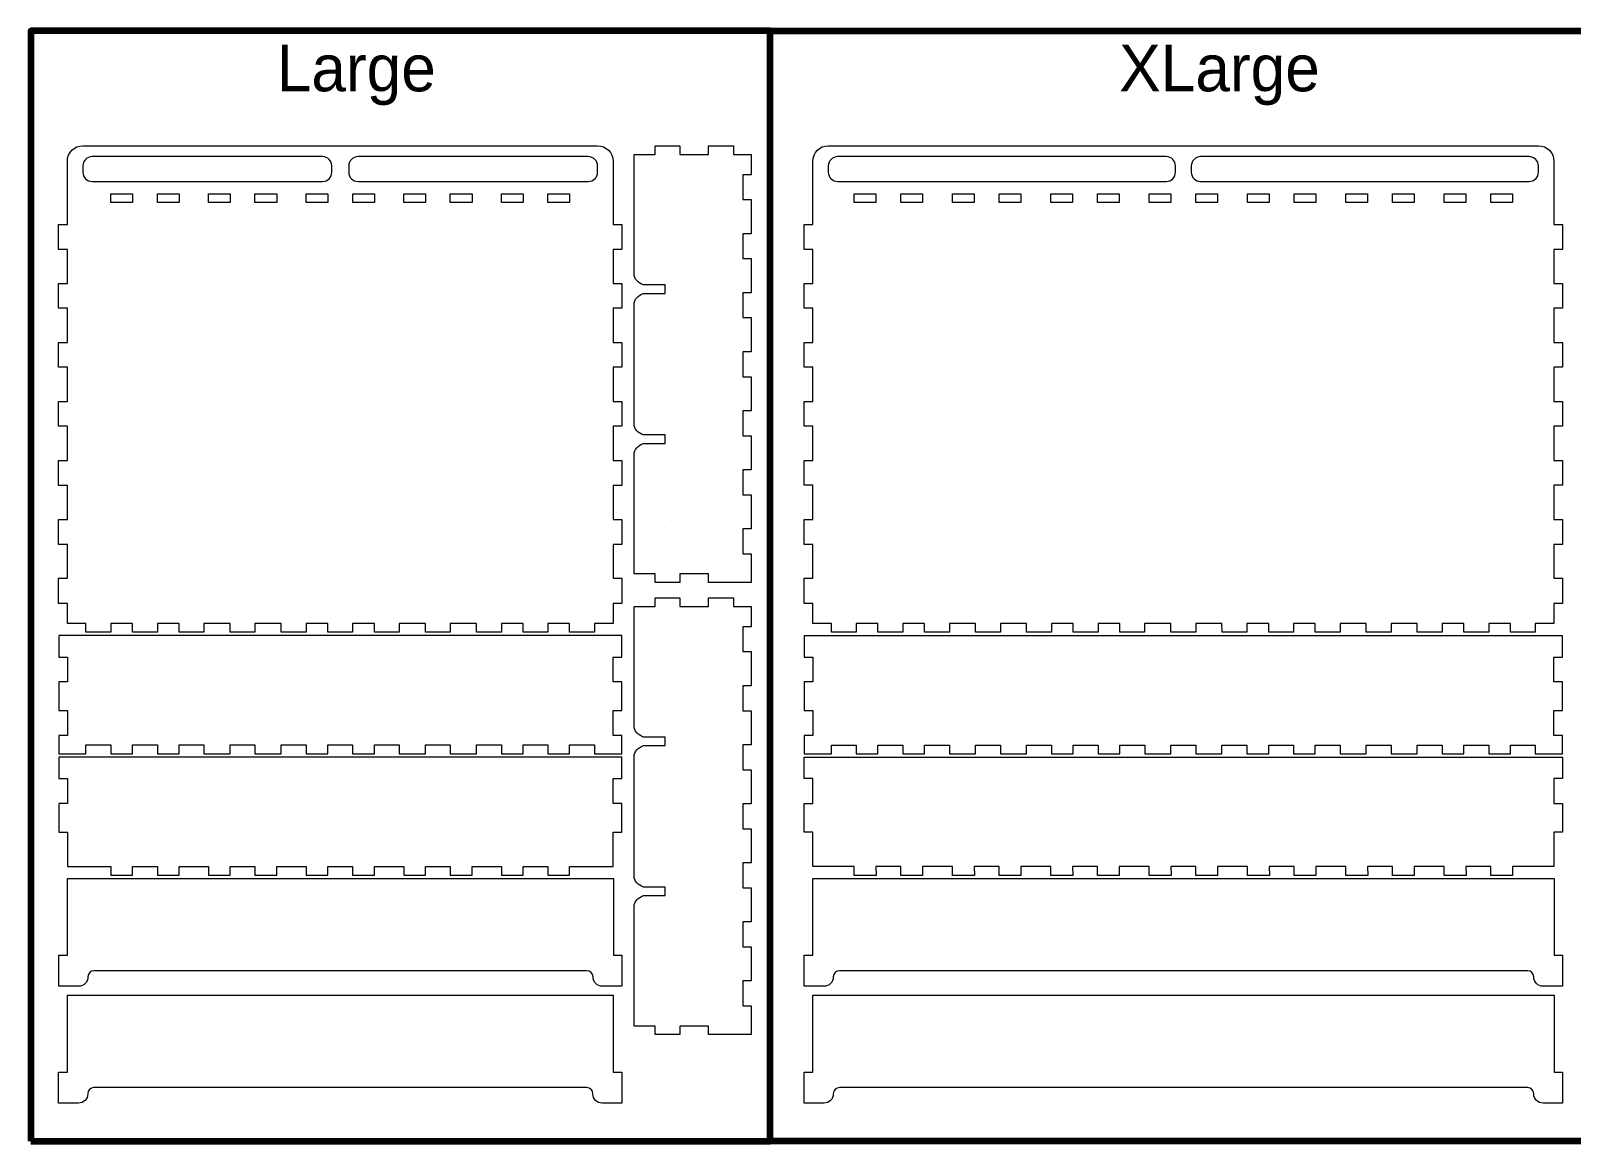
# Model space of a CAD drawing. Header units: inches. Extents: x -25 to 802, y -637 to 216.
# Drawn here: x -25 to 471, y -141.8 to 215.5 of the extents above; entities that cross this region are included whole.
import ezdxf

# ---------------------------------------------------------------- set-up
doc = ezdxf.new("R2010")
doc.units = ezdxf.units.IN
doc.header["$MEASUREMENT"] = 0
doc.layers.add('Layer 1', color=7, linetype='Continuous')

# ---------------------------------------------------------------- blocks, each defined once
blk = doc.blocks.new('block 3')
at = {"layer": 'Layer 1', "lineweight": 0}
for points in [[(7.72, 160.25), (0.72, 160.25), (0.72, 163.05), (7.72, 163.05), (7.72, 160.25)], [(22.72, 160.25), (15.72, 160.25), (15.72, 163.05), (22.72, 163.05), (22.72, 160.25)]]:
    blk.add_lwpolyline(points, dxfattribs=at)
blk = doc.blocks.new('block 4')
at = {"layer": 'Layer 1', "lineweight": 0}
blk.add_lwpolyline([(85.62, 160.25), (78.62, 160.25), (78.62, 163.05), (85.62, 163.05), (85.62, 160.25)], dxfattribs=at)
blk = doc.blocks.new('block 5')
at = {"layer": 'Layer 1', "lineweight": 0}
for points in [[(-5.28, 167.05), (-6.93, 167.05), (-8.28, 168.39), (-8.28, 170.05), (-8.28, 170.05), (-8.28, 172.05), (-8.28, 172.05), (-8.28, 173.71), (-6.93, 175.05), (-5.28, 175.05), (-5.28, 175.05), (68.88, 175.05), (68.88, 175.05), (70.53, 175.05), (71.88, 173.71), (71.88, 172.05), (71.88, 172.05), (71.88, 170.05), (71.88, 170.05), (71.88, 168.39), (70.53, 167.05), (68.88, 167.05), (68.88, 167.05), (-5.28, 167.05), (-5.28, 167.05)], [(80.33, 167.05), (78.67, 167.05), (77.33, 168.39), (77.33, 170.05), (77.33, 170.05), (77.33, 172.05), (77.33, 172.05), (77.33, 173.71), (78.67, 175.05), (80.33, 175.05), (80.33, 175.05), (154.48, 175.05), (154.48, 175.05), (156.14, 175.05), (157.48, 173.71), (157.48, 172.05), (157.48, 172.05), (157.48, 170.05), (157.48, 170.05), (157.48, 168.39), (156.14, 167.05), (154.48, 167.05), (154.48, 167.05), (80.33, 167.05), (80.33, 167.05)]]:
    blk.add_open_spline(points, degree=3, knots=[0, 0, 0, 0, 1, 1, 1, 2, 2, 2, 3, 3, 3, 4, 4, 4, 5, 5, 5, 6, 6, 6, 7, 7, 7, 8, 8, 8, 8], dxfattribs=at)
blk = doc.blocks.new('block 2')
at = {"layer": 'Layer 1', "lineweight": 0}
for points in [[(39.15, 160.25), (32.15, 160.25), (32.15, 163.05), (39.15, 163.05), (39.15, 160.25)], [(54.15, 160.25), (47.15, 160.25), (47.15, 163.05), (54.15, 163.05), (54.15, 160.25)], [(70.59, 160.25), (63.59, 160.25), (63.59, 163.05), (70.59, 163.05), (70.59, 160.25)], [(102.05, 160.25), (95.05, 160.25), (95.05, 163.05), (102.05, 163.05), (102.05, 160.25)], [(117.05, 160.25), (110.05, 160.25), (110.05, 163.05), (117.05, 163.05), (117.05, 160.25)], [(133.48, 160.25), (126.48, 160.25), (126.48, 163.05), (133.48, 163.05), (133.48, 160.25)], [(148.48, 160.25), (141.48, 160.25), (141.48, 163.05), (148.48, 163.05), (148.48, 160.25)]]:
    blk.add_lwpolyline(points, dxfattribs=at)
blk.add_open_spline([(118.48, 24.75), (118.48, 24.75), (118.48, 21.99), (118.48, 21.99), (118.48, 21.99), (126.48, 21.99), (126.48, 21.99), (126.48, 21.99), (126.48, 24.75), (126.48, 24.75), (126.48, 24.75), (133.48, 24.75), (133.48, 24.75), (133.48, 24.75), (133.48, 21.99), (133.48, 21.99), (133.48, 21.99), (141.48, 21.99), (141.48, 21.99), (141.48, 21.99), (141.48, 24.75), (141.48, 24.75), (141.48, 24.75), (148.48, 24.75), (148.48, 24.75), (148.48, 24.75), (148.48, 21.99), (148.48, 21.99), (148.48, 21.99), (156.48, 21.99), (156.48, 21.99), (156.48, 21.99), (156.48, 24.75), (156.48, 24.75), (156.48, 24.75), (162.48, 24.75), (162.48, 24.75), (162.48, 24.75), (162.48, 31.25), (162.48, 31.25), (162.48, 31.25), (165.3, 31.25), (165.3, 31.25), (165.3, 31.25), (165.3, 39.36), (165.3, 39.36), (165.3, 39.36), (162.48, 39.36), (162.48, 39.36), (162.48, 39.36), (162.48, 50.25), (162.48, 50.25), (162.48, 50.25), (165.3, 50.25), (165.3, 50.25), (165.3, 50.25), (165.3, 58.25), (165.3, 58.25), (165.3, 58.25), (162.48, 58.25), (162.48, 58.25), (162.48, 58.25), (162.48, 69.25), (162.48, 69.25), (162.48, 69.25), (165.3, 69.25), (165.3, 69.25), (165.3, 69.25), (165.3, 77.25), (165.3, 77.25), (165.3, 77.25), (162.48, 77.25), (162.48, 77.25), (162.48, 77.25), (162.48, 88.25), (162.48, 88.25), (162.48, 88.25), (165.3, 88.25), (165.3, 88.25), (165.3, 88.25), (165.3, 96.25), (165.3, 96.25), (165.3, 96.25), (162.48, 96.25), (162.48, 96.25), (162.48, 96.25), (162.48, 107.25), (162.48, 107.25), (162.48, 107.25), (165.3, 107.25), (165.3, 107.25), (165.3, 107.25), (165.3, 115.25), (165.3, 115.25), (165.3, 115.25), (162.48, 115.25), (162.48, 115.25), (162.48, 115.25), (162.48, 126.25), (162.48, 126.25), (162.48, 126.25), (165.3, 126.25), (165.3, 126.25), (165.3, 126.25), (165.3, 134.25), (165.3, 134.25), (165.3, 134.25), (162.48, 134.25), (162.48, 134.25), (162.48, 134.25), (162.48, 145.15), (162.48, 145.15), (162.48, 145.15), (165.3, 145.15), (165.3, 145.15), (165.3, 145.15), (165.3, 153.25), (165.3, 153.25), (165.3, 153.25), (162.48, 153.25), (162.48, 153.25), (162.48, 153.25), (162.48, 163.55), (162.48, 163.55), (162.48, 163.55), (162.48, 168.55), (162.48, 168.55), (162.48, 168.55), (162.48, 170.55), (162.48, 170.55), (162.48, 170.55), (162.48, 173.55), (162.48, 173.55), (162.48, 176.31), (160.24, 178.55), (157.48, 178.55), (157.48, 178.55), (-8.28, 178.55), (-8.28, 178.55), (-11.04, 178.55), (-13.28, 176.31), (-13.28, 173.55), (-13.28, 173.55), (-13.28, 170.55), (-13.28, 170.55), (-13.28, 170.55), (-13.28, 168.55), (-13.28, 168.55), (-13.28, 168.55), (-13.28, 163.55), (-13.28, 163.55), (-13.28, 163.55), (-13.28, 153.25), (-13.28, 153.25), (-13.28, 153.25), (-16.14, 153.25), (-16.14, 153.25), (-16.14, 153.25), (-16.14, 145.15), (-16.14, 145.15), (-16.14, 145.15), (-13.28, 145.15), (-13.28, 145.15), (-13.28, 145.15), (-13.28, 134.25), (-13.28, 134.25), (-13.28, 134.25), (-16.14, 134.25), (-16.14, 134.25), (-16.14, 134.25), (-16.14, 126.25), (-16.14, 126.25), (-16.14, 126.25), (-13.28, 126.25), (-13.28, 126.25), (-13.28, 126.25), (-13.28, 115.25), (-13.28, 115.25), (-13.28, 115.25), (-16.14, 115.25), (-16.14, 115.25), (-16.14, 115.25), (-16.14, 107.25), (-16.14, 107.25), (-16.14, 107.25), (-13.28, 107.25), (-13.28, 107.25), (-13.28, 107.25), (-13.28, 96.25), (-13.28, 96.25), (-13.28, 96.25), (-16.14, 96.25), (-16.14, 96.25), (-16.14, 96.25), (-16.14, 88.25), (-16.14, 88.25), (-16.14, 88.25), (-13.28, 88.25), (-13.28, 88.25), (-13.28, 88.25), (-13.28, 77.25), (-13.28, 77.25), (-13.28, 77.25), (-16.14, 77.25), (-16.14, 77.25), (-16.14, 77.25), (-16.14, 69.25), (-16.14, 69.25), (-16.14, 69.25), (-13.28, 69.25), (-13.28, 69.25), (-13.28, 69.25), (-13.28, 58.25), (-13.28, 58.25), (-13.28, 58.25), (-16.14, 58.25), (-16.14, 58.25), (-16.14, 58.25), (-16.14, 50.25), (-16.14, 50.25), (-16.14, 50.25), (-13.28, 50.25), (-13.28, 50.25), (-13.28, 50.25), (-13.28, 39.36), (-13.28, 39.36), (-13.28, 39.36), (-16.14, 39.36), (-16.14, 39.36), (-16.14, 39.36), (-16.14, 31.25), (-16.14, 31.25), (-16.14, 31.25), (-13.28, 31.25), (-13.28, 31.25), (-13.28, 31.25), (-13.28, 24.75), (-13.28, 24.75), (-13.28, 24.75), (-7.28, 24.75), (-7.28, 24.75), (-7.28, 24.75), (-7.28, 21.99), (-7.28, 21.99), (-7.28, 21.99), (0.72, 21.99), (0.72, 21.99), (0.72, 21.99), (0.72, 24.75), (0.72, 24.75), (0.72, 24.75), (7.72, 24.75), (7.72, 24.75), (7.72, 24.75), (7.72, 21.99), (7.72, 21.99), (7.72, 21.99), (15.72, 21.99), (15.72, 21.99), (15.72, 21.99), (15.72, 24.75), (15.72, 24.75), (15.72, 24.75), (22.72, 24.75), (22.72, 24.75), (22.72, 24.75), (22.72, 21.99), (22.72, 21.99), (22.72, 21.99), (30.72, 21.99), (30.72, 21.99), (30.72, 21.99), (30.72, 24.75), (30.72, 24.75), (30.72, 24.75), (39.15, 24.75), (39.15, 24.75), (39.15, 24.75), (39.15, 21.99), (39.15, 21.99), (39.15, 21.99), (47.15, 21.99), (47.15, 21.99), (47.15, 21.99), (47.15, 24.75), (47.15, 24.75), (47.15, 24.75), (55.59, 24.75), (55.59, 24.75), (55.59, 24.75), (55.59, 21.99), (55.59, 21.99), (55.59, 21.99), (63.59, 21.99), (63.59, 21.99), (63.59, 21.99), (63.59, 24.75), (63.59, 24.75), (63.59, 24.75), (70.59, 24.75), (70.59, 24.75), (70.59, 24.75), (70.59, 21.99), (70.59, 21.99), (70.59, 21.99), (78.59, 21.99), (78.59, 21.99), (78.59, 21.99), (78.59, 24.75), (78.59, 24.75), (78.59, 24.75), (85.59, 24.75), (85.59, 24.75), (85.59, 24.75), (85.59, 21.99), (85.59, 21.99), (85.59, 21.99), (93.59, 21.99), (93.59, 21.99), (93.59, 21.99), (93.59, 24.75), (93.59, 24.75), (93.59, 24.75), (102.05, 24.75), (102.05, 24.75), (102.05, 24.75), (102.05, 21.99), (102.05, 21.99), (102.05, 21.99), (110.05, 21.99), (110.05, 21.99), (110.05, 21.99), (110.05, 24.75), (110.05, 24.75), (110.05, 24.75), (118.48, 24.75), (118.48, 24.75)], degree=3, knots=[0, 0, 0, 0, 1, 1, 1, 2, 2, 2, 3, 3, 3, 4, 4, 4, 5, 5, 5, 6, 6, 6, 7, 7, 7, 8, 8, 8, 9, 9, 9, 10, 10, 10, 11, 11, 11, 12, 12, 12, 13, 13, 13, 14, 14, 14, 15, 15, 15, 16, 16, 16, 17, 17, 17, 18, 18, 18, 19, 19, 19, 20, 20, 20, 21, 21, 21, 22, 22, 22, 23, 23, 23, 24, 24, 24, 25, 25, 25, 26, 26, 26, 27, 27, 27, 28, 28, 28, 29, 29, 29, 30, 30, 30, 31, 31, 31, 32, 32, 32, 33, 33, 33, 34, 34, 34, 35, 35, 35, 36, 36, 36, 37, 37, 37, 38, 38, 38, 39, 39, 39, 40, 40, 40, 41, 41, 41, 42, 42, 42, 43, 43, 43, 44, 44, 44, 45, 45, 45, 46, 46, 46, 47, 47, 47, 48, 48, 48, 49, 49, 49, 50, 50, 50, 51, 51, 51, 52, 52, 52, 53, 53, 53, 54, 54, 54, 55, 55, 55, 56, 56, 56, 57, 57, 57, 58, 58, 58, 59, 59, 59, 60, 60, 60, 61, 61, 61, 62, 62, 62, 63, 63, 63, 64, 64, 64, 65, 65, 65, 66, 66, 66, 67, 67, 67, 68, 68, 68, 69, 69, 69, 70, 70, 70, 71, 71, 71, 72, 72, 72, 73, 73, 73, 74, 74, 74, 75, 75, 75, 76, 76, 76, 77, 77, 77, 78, 78, 78, 79, 79, 79, 80, 80, 80, 81, 81, 81, 82, 82, 82, 83, 83, 83, 84, 84, 84, 85, 85, 85, 86, 86, 86, 87, 87, 87, 88, 88, 88, 89, 89, 89, 90, 90, 90, 91, 91, 91, 92, 92, 92, 93, 93, 93, 94, 94, 94, 95, 95, 95, 96, 96, 96, 97, 97, 97, 98, 98, 98, 99, 99, 99, 100, 100, 100, 101, 101, 101, 102, 102, 102, 103, 103, 103, 104, 104, 104, 105, 105, 105, 106, 106, 106, 107, 107, 107, 108, 108, 108, 109, 109, 109, 110, 110, 110, 111, 111, 111, 112, 112, 112, 112], dxfattribs=at)
at = {"layer": 'Layer 1'}
for name in ['block 5', 'block 3', 'block 4']:
    blk.add_blockref(name, (0, 0), dxfattribs=at)
blk = doc.blocks.new('block 7')
at = {"layer": 'Layer 1', "lineweight": 0}
for points in [[(247.13, 160.26), (240.13, 160.26), (240.13, 163.06), (247.13, 163.06), (247.13, 160.26)], [(262.13, 160.26), (255.13, 160.26), (255.13, 163.06), (262.13, 163.06), (262.13, 160.26)]]:
    blk.add_lwpolyline(points, dxfattribs=at)
blk = doc.blocks.new('block 8')
at = {"layer": 'Layer 1', "lineweight": 0}
for points in [[(278.79, 160.26), (271.79, 160.26), (271.79, 163.06), (278.79, 163.06), (278.79, 160.26)], [(293.79, 160.26), (286.79, 160.26), (286.79, 163.06), (293.79, 163.06), (293.79, 160.26)]]:
    blk.add_lwpolyline(points, dxfattribs=at)
blk = doc.blocks.new('block 9')
at = {"layer": 'Layer 1', "lineweight": 0}
for points in [[(310.46, 160.26), (303.46, 160.26), (303.46, 163.06), (310.46, 163.06), (310.46, 160.26)], [(325.46, 160.27), (318.46, 160.27), (318.46, 163.05), (325.46, 163.05), (325.46, 160.27)]]:
    blk.add_lwpolyline(points, dxfattribs=at)
blk = doc.blocks.new('block 10')
at = {"layer": 'Layer 1', "lineweight": 0}
for points in [[(342.12, 160.26), (335.12, 160.26), (335.12, 163.06), (342.12, 163.06), (342.12, 160.26)], [(357.12, 160.26), (350.12, 160.26), (350.12, 163.06), (357.12, 163.06), (357.12, 160.26)]]:
    blk.add_lwpolyline(points, dxfattribs=at)
blk = doc.blocks.new('block 11')
at = {"layer": 'Layer 1', "lineweight": 0}
for points in [[(373.79, 160.26), (366.79, 160.26), (366.79, 163.06), (373.79, 163.06), (373.79, 160.26)], [(388.79, 160.26), (381.79, 160.26), (381.79, 163.06), (388.79, 163.06), (388.79, 160.26)]]:
    blk.add_lwpolyline(points, dxfattribs=at)
blk = doc.blocks.new('block 12')
at = {"layer": 'Layer 1', "lineweight": 0}
for points in [[(405.45, 160.26), (398.45, 160.26), (398.45, 163.06), (405.45, 163.06), (405.45, 160.26)], [(420.45, 160.26), (413.45, 160.26), (413.45, 163.06), (420.45, 163.06), (420.45, 160.26)]]:
    blk.add_lwpolyline(points, dxfattribs=at)
blk = doc.blocks.new('block 13')
at = {"layer": 'Layer 1', "lineweight": 0}
for points in [[(437.12, 160.26), (430.12, 160.26), (430.12, 163.06), (437.12, 163.06), (437.12, 160.26)], [(452.12, 160.26), (445.12, 160.26), (445.12, 163.06), (452.12, 163.06), (452.12, 160.26)]]:
    blk.add_lwpolyline(points, dxfattribs=at)
blk = doc.blocks.new('block 6')
at = {"layer": 'Layer 1', "lineweight": 0}
blk.add_lwpolyline([(339.64, 163.06), (339.64, 163.06)], dxfattribs=at)
for points, knots in [([(231.78, 178.56), (229.02, 178.56), (226.78, 176.32), (226.78, 173.56), (226.78, 173.56), (226.78, 170.56), (226.78, 170.56), (226.78, 170.56), (226.78, 168.56), (226.78, 168.56), (226.78, 168.56), (226.78, 163.56), (226.78, 163.56), (226.78, 163.56), (226.78, 153.26), (226.78, 153.26), (226.78, 153.26), (224.04, 153.26), (224.04, 153.26), (224.04, 153.26), (224.04, 145.16), (224.04, 145.16), (224.04, 145.16), (226.78, 145.16), (226.78, 145.16), (226.78, 145.16), (226.78, 134.26), (226.78, 134.26), (226.78, 134.26), (224.04, 134.26), (224.04, 134.26), (224.04, 134.26), (224.04, 126.26), (224.04, 126.26), (224.04, 126.26), (226.78, 126.26), (226.78, 126.26), (226.78, 126.26), (226.78, 115.26), (226.78, 115.26), (226.78, 115.26), (224.04, 115.26), (224.04, 115.26), (224.04, 115.26), (224.04, 107.26), (224.04, 107.26), (224.04, 107.26), (226.78, 107.26), (226.78, 107.26), (226.78, 107.26), (226.78, 96.26), (226.78, 96.26), (226.78, 96.26), (224.04, 96.26), (224.04, 96.26), (224.04, 96.26), (224.04, 88.26), (224.04, 88.26), (224.04, 88.26), (226.78, 88.26), (226.78, 88.26), (226.78, 88.26), (226.78, 77.26), (226.78, 77.26), (226.78, 77.26), (224.04, 77.26), (224.04, 77.26), (224.04, 77.26), (224.04, 69.26), (224.04, 69.26), (224.04, 69.26), (226.78, 69.26), (226.78, 69.26), (226.78, 69.26), (226.78, 58.26), (226.78, 58.26), (226.78, 58.26), (224.04, 58.26), (224.04, 58.26), (224.04, 58.26), (224.04, 50.26), (224.04, 50.26), (224.04, 50.26), (226.78, 50.26), (226.78, 50.26), (226.78, 50.26), (226.78, 39.37), (226.78, 39.37), (226.78, 39.37), (224.04, 39.37), (224.04, 39.37), (224.04, 39.37), (224.04, 31.26), (224.04, 31.26), (224.04, 31.26), (226.78, 31.26), (226.78, 31.26), (226.78, 31.26), (226.78, 24.76), (226.78, 24.76), (226.78, 24.76), (232.78, 24.76), (232.78, 24.76), (232.78, 24.76), (232.78, 21.98), (232.78, 21.98), (232.78, 21.98), (240.78, 21.98), (240.78, 21.98), (240.78, 21.98), (240.78, 24.76), (240.78, 24.76), (240.78, 24.76), (247.78, 24.76), (247.78, 24.76), (247.78, 24.76), (247.78, 21.98), (247.78, 21.98), (247.78, 21.98), (255.78, 21.98), (255.78, 21.98), (255.78, 21.98), (255.78, 24.76), (255.78, 24.76), (255.78, 24.76), (262.78, 24.76), (262.78, 24.76), (262.78, 24.76), (262.78, 21.98), (262.78, 21.98), (262.78, 21.98), (270.78, 21.98), (270.78, 21.98), (270.78, 21.98), (270.78, 24.76), (270.78, 24.76), (270.78, 24.76), (279.21, 24.76), (279.21, 24.76), (279.21, 24.76), (279.21, 21.98), (279.21, 21.98), (279.21, 21.98), (287.21, 21.98), (287.21, 21.98), (287.21, 21.98), (287.21, 24.76), (287.21, 24.76), (287.21, 24.76), (295.64, 24.76), (295.64, 24.76), (295.64, 24.76), (295.64, 21.98), (295.64, 21.98), (295.64, 21.98), (303.64, 21.98), (303.64, 21.98), (303.64, 21.98), (303.64, 24.76), (303.64, 24.76), (303.64, 24.76), (310.64, 24.76), (310.64, 24.76), (310.64, 24.76), (310.64, 21.98), (310.64, 21.98), (310.64, 21.98), (318.64, 21.98), (318.64, 21.98), (318.64, 21.98), (318.64, 24.76), (318.64, 24.76), (318.64, 24.76), (325.64, 24.76), (325.64, 24.76), (325.64, 24.76), (325.64, 21.98), (325.64, 21.98), (325.64, 21.98), (333.64, 21.98), (333.64, 21.98), (333.64, 21.98), (333.64, 24.76), (333.64, 24.76), (333.64, 24.76), (342.12, 24.76), (342.12, 24.76), (342.12, 24.76), (342.12, 21.98), (342.12, 21.98), (342.12, 21.98), (350.12, 21.98), (350.12, 21.98), (350.12, 21.98), (350.12, 24.76), (350.12, 24.76), (350.12, 24.76), (358.55, 24.76), (358.55, 24.76), (358.55, 24.76), (358.6, 21.98), (358.6, 21.98), (358.6, 21.98), (366.6, 21.98), (366.6, 21.98), (366.6, 21.98), (366.6, 24.76), (366.6, 24.76), (366.6, 24.76), (373.6, 24.76), (373.6, 24.76), (373.6, 24.76), (373.6, 21.98), (373.6, 21.98), (373.6, 21.98), (381.6, 21.98), (381.6, 21.98), (381.6, 21.98), (381.6, 24.76), (381.6, 24.76), (381.6, 24.76), (388.6, 24.76), (388.6, 24.76), (388.6, 24.76), (388.6, 21.98), (388.6, 21.98), (388.6, 21.98), (396.6, 21.98), (396.6, 21.98), (396.6, 21.98), (396.6, 24.76), (396.6, 24.76), (396.6, 24.76), (405.03, 24.76), (405.03, 24.76), (405.03, 24.76), (405.03, 21.98), (405.03, 21.98), (405.03, 21.98), (413.03, 21.98), (413.03, 21.98), (413.03, 21.98), (413.03, 24.76), (413.03, 24.76), (413.03, 24.76), (421.46, 24.76), (421.46, 24.76), (421.46, 24.76), (421.46, 21.98), (421.46, 21.98), (421.46, 21.98), (429.46, 21.98), (429.46, 21.98), (429.46, 21.98), (429.46, 24.76), (429.46, 24.76), (429.46, 24.76), (436.46, 24.76), (436.46, 24.76), (436.46, 24.76), (436.46, 21.98), (436.46, 21.98), (436.46, 21.98), (444.46, 21.98), (444.46, 21.98), (444.46, 21.98), (444.46, 24.76), (444.46, 24.76), (444.46, 24.76), (451.46, 24.76), (451.46, 24.76), (451.46, 24.76), (451.46, 21.98), (451.46, 21.98), (451.46, 21.98), (459.46, 21.98), (459.46, 21.98), (459.46, 21.98), (459.46, 24.76), (459.46, 24.76), (459.46, 24.76), (465.46, 24.76), (465.46, 24.76), (465.46, 24.76), (465.46, 31.26), (465.46, 31.26), (465.46, 31.26), (468.25, 31.26), (468.25, 31.26), (468.25, 31.26), (468.25, 39.37), (468.25, 39.37), (468.25, 39.37), (465.46, 39.37), (465.46, 39.37), (465.46, 39.37), (465.46, 50.26), (465.46, 50.26), (465.46, 50.26), (468.25, 50.26), (468.25, 50.26), (468.25, 50.26), (468.25, 58.26), (468.25, 58.26), (468.25, 58.26), (465.46, 58.26), (465.46, 58.26), (465.46, 58.26), (465.46, 69.26), (465.46, 69.26), (465.46, 69.26), (468.25, 69.26), (468.25, 69.26), (468.25, 69.26), (468.25, 77.26), (468.25, 77.26), (468.25, 77.26), (465.46, 77.26), (465.46, 77.26), (465.46, 77.26), (465.46, 88.26), (465.46, 88.26), (465.46, 88.26), (468.25, 88.26), (468.25, 88.26), (468.25, 88.26), (468.25, 96.26), (468.25, 96.26), (468.25, 96.26), (465.46, 96.26), (465.46, 96.26), (465.46, 96.26), (465.46, 107.26), (465.46, 107.26), (465.46, 107.26), (468.25, 107.26), (468.25, 107.26), (468.25, 107.26), (468.25, 115.26), (468.25, 115.26), (468.25, 115.26), (465.46, 115.26), (465.46, 115.26), (465.46, 115.26), (465.46, 126.26), (465.46, 126.26), (465.46, 126.26), (468.25, 126.26), (468.25, 126.26), (468.25, 126.26), (468.25, 134.26), (468.25, 134.26), (468.25, 134.26), (465.46, 134.26), (465.46, 134.26), (465.46, 134.26), (465.46, 145.16), (465.46, 145.16), (465.46, 145.16), (468.25, 145.16), (468.25, 145.16), (468.25, 145.16), (468.25, 153.26), (468.25, 153.26), (468.25, 153.26), (465.46, 153.26), (465.46, 153.26), (465.46, 153.26), (465.46, 163.56), (465.46, 163.56), (465.46, 163.56), (465.46, 168.56), (465.46, 168.56), (465.46, 168.56), (465.46, 170.56), (465.46, 170.56), (465.46, 170.56), (465.46, 173.56), (465.46, 173.56), (465.46, 176.32), (463.22, 178.56), (460.46, 178.56), (460.46, 178.56), (231.78, 178.56), (231.78, 178.56)], [0, 0, 0, 0, 1, 1, 1, 2, 2, 2, 3, 3, 3, 4, 4, 4, 5, 5, 5, 6, 6, 6, 7, 7, 7, 8, 8, 8, 9, 9, 9, 10, 10, 10, 11, 11, 11, 12, 12, 12, 13, 13, 13, 14, 14, 14, 15, 15, 15, 16, 16, 16, 17, 17, 17, 18, 18, 18, 19, 19, 19, 20, 20, 20, 21, 21, 21, 22, 22, 22, 23, 23, 23, 24, 24, 24, 25, 25, 25, 26, 26, 26, 27, 27, 27, 28, 28, 28, 29, 29, 29, 30, 30, 30, 31, 31, 31, 32, 32, 32, 33, 33, 33, 34, 34, 34, 35, 35, 35, 36, 36, 36, 37, 37, 37, 38, 38, 38, 39, 39, 39, 40, 40, 40, 41, 41, 41, 42, 42, 42, 43, 43, 43, 44, 44, 44, 45, 45, 45, 46, 46, 46, 47, 47, 47, 48, 48, 48, 49, 49, 49, 50, 50, 50, 51, 51, 51, 52, 52, 52, 53, 53, 53, 54, 54, 54, 55, 55, 55, 56, 56, 56, 57, 57, 57, 58, 58, 58, 59, 59, 59, 60, 60, 60, 61, 61, 61, 62, 62, 62, 63, 63, 63, 64, 64, 64, 65, 65, 65, 66, 66, 66, 67, 67, 67, 68, 68, 68, 69, 69, 69, 70, 70, 70, 71, 71, 71, 72, 72, 72, 73, 73, 73, 74, 74, 74, 75, 75, 75, 76, 76, 76, 77, 77, 77, 78, 78, 78, 79, 79, 79, 80, 80, 80, 81, 81, 81, 82, 82, 82, 83, 83, 83, 84, 84, 84, 85, 85, 85, 86, 86, 86, 87, 87, 87, 88, 88, 88, 89, 89, 89, 90, 90, 90, 91, 91, 91, 92, 92, 92, 93, 93, 93, 94, 94, 94, 95, 95, 95, 96, 96, 96, 97, 97, 97, 98, 98, 98, 99, 99, 99, 100, 100, 100, 101, 101, 101, 102, 102, 102, 103, 103, 103, 104, 104, 104, 105, 105, 105, 106, 106, 106, 107, 107, 107, 108, 108, 108, 109, 109, 109, 110, 110, 110, 111, 111, 111, 112, 112, 112, 113, 113, 113, 114, 114, 114, 115, 115, 115, 116, 116, 116, 117, 117, 117, 118, 118, 118, 119, 119, 119, 120, 120, 120, 121, 121, 121, 122, 122, 122, 123, 123, 123, 124, 124, 124, 125, 125, 125, 126, 126, 126, 127, 127, 127, 128, 128, 128, 128]), ([(234.78, 167.06), (233.13, 167.06), (231.78, 168.41), (231.78, 170.06), (231.78, 170.06), (231.78, 172.06), (231.78, 172.06), (231.78, 173.72), (233.13, 175.06), (234.78, 175.06), (234.78, 175.06), (340.57, 175.06), (340.57, 175.06), (342.23, 175.06), (343.57, 173.72), (343.57, 172.06), (343.57, 172.06), (343.57, 170.06), (343.57, 170.06), (343.57, 168.41), (342.23, 167.06), (340.57, 167.06), (340.57, 167.06), (234.78, 167.06), (234.78, 167.06)], [0, 0, 0, 0, 1, 1, 1, 2, 2, 2, 3, 3, 3, 4, 4, 4, 5, 5, 5, 6, 6, 6, 7, 7, 7, 8, 8, 8, 8]), ([(351.67, 167.06), (350.01, 167.06), (348.67, 168.41), (348.67, 170.06), (348.67, 170.06), (348.67, 172.06), (348.67, 172.06), (348.67, 173.72), (350.01, 175.06), (351.67, 175.06), (351.67, 175.06), (457.46, 175.06), (457.46, 175.06), (459.11, 175.06), (460.46, 173.72), (460.46, 172.06), (460.46, 172.06), (460.46, 170.06), (460.46, 170.06), (460.46, 168.41), (459.11, 167.06), (457.46, 167.06), (457.46, 167.06), (351.67, 167.06), (351.67, 167.06)], [0, 0, 0, 0, 1, 1, 1, 2, 2, 2, 3, 3, 3, 4, 4, 4, 5, 5, 5, 6, 6, 6, 7, 7, 7, 8, 8, 8, 8])]:
    blk.add_open_spline(points, degree=3, knots=knots, dxfattribs=at)
at = {"layer": 'Layer 1'}
for name in ['block 7', 'block 8', 'block 9', 'block 10', 'block 11', 'block 12', 'block 13']:
    blk.add_blockref(name, (0, 0), dxfattribs=at)
blk = doc.blocks.new('block 28')
at = {"layer": 'Layer 1', "lineweight": 0}
blk.add_open_spline([(206.98, 169.23), (206.98, 169.23), (206.98, 175.73), (206.98, 175.73), (206.98, 175.73), (204.22, 175.73), (204.22, 175.73), (204.22, 175.73), (204.22, 175.73), (204.22, 175.73), (204.22, 175.73), (201.23, 175.73), (201.23, 175.73), (201.23, 175.73), (201.23, 178.53), (201.23, 178.53), (201.23, 178.53), (193.23, 178.53), (193.23, 178.53), (193.23, 178.53), (193.23, 175.73), (193.23, 175.73), (193.23, 175.73), (184, 175.73), (184, 175.73), (184, 175.73), (184, 178.53), (184, 178.53), (184, 178.53), (176, 178.53), (176, 178.53), (176, 178.53), (176, 175.73), (176, 175.73), (176, 175.73), (169.22, 175.73), (169.22, 175.73), (169.22, 175.73), (169.22, 137.33), (169.22, 137.33), (169.22, 135.68), (170.56, 134.33), (172.21, 133.75), (172.21, 133.75), (179.22, 133.75), (179.22, 133.75), (179.22, 133.75), (179.22, 130.99), (179.22, 130.99), (179.22, 130.99), (172.21, 130.99), (172.21, 130.99), (170.56, 130.43), (169.22, 129.09), (169.22, 127.43), (169.22, 127.43), (169.22, 89.03), (169.22, 89.03), (169.22, 87.38), (170.56, 86.03), (172.21, 85.48), (172.21, 85.48), (179.22, 85.48), (179.22, 85.48), (179.22, 85.48), (179.22, 82.72), (179.22, 82.72), (179.22, 82.72), (172.21, 82.72), (172.21, 82.72), (170.56, 82.13), (169.22, 80.79), (169.22, 79.13), (169.22, 79.13), (169.22, 40.73), (169.22, 40.73), (169.22, 40.73), (176, 40.73), (176, 40.73), (176, 40.73), (176, 37.97), (176, 37.97), (176, 37.97), (184, 37.97), (184, 37.97), (184, 37.97), (184, 40.73), (184, 40.73), (184, 40.73), (193.23, 40.73), (193.23, 40.73), (193.23, 40.73), (193.23, 37.97), (193.23, 37.97), (193.23, 37.97), (204.22, 37.97), (204.22, 37.97), (204.22, 37.97), (206.98, 37.97), (206.98, 37.97), (206.98, 37.97), (206.98, 40.73), (206.98, 40.73), (206.98, 40.73), (206.98, 47.23), (206.98, 47.23), (206.98, 47.23), (204.22, 47.23), (204.22, 47.23), (204.22, 47.23), (204.22, 55.23), (204.22, 55.23), (204.22, 55.23), (206.98, 55.23), (206.98, 55.23), (206.98, 55.23), (206.98, 66.23), (206.98, 66.23), (206.98, 66.23), (204.22, 66.23), (204.22, 66.23), (204.22, 66.23), (204.22, 74.23), (204.22, 74.23), (204.22, 74.23), (206.98, 74.23), (206.98, 74.23), (206.98, 74.23), (206.98, 85.23), (206.98, 85.23), (206.98, 85.23), (204.22, 85.23), (204.22, 85.23), (204.22, 85.23), (204.22, 93.23), (204.22, 93.23), (204.22, 93.23), (206.98, 93.23), (206.98, 93.23), (206.98, 93.23), (206.98, 104.23), (206.98, 104.23), (206.98, 104.23), (204.22, 104.23), (204.22, 104.23), (204.22, 104.23), (204.22, 112.23), (204.22, 112.23), (204.22, 112.23), (206.98, 112.23), (206.98, 112.23), (206.98, 112.23), (206.98, 123.23), (206.98, 123.23), (206.98, 123.23), (204.22, 123.23), (204.22, 123.23), (204.22, 123.23), (204.22, 131.23), (204.22, 131.23), (204.22, 131.23), (206.98, 131.23), (206.98, 131.23), (206.98, 131.23), (206.98, 142.23), (206.98, 142.23), (206.98, 142.23), (204.22, 142.23), (204.22, 142.23), (204.22, 142.23), (204.22, 150.23), (204.22, 150.23), (204.22, 150.23), (206.98, 150.23), (206.98, 150.23), (206.98, 150.23), (206.98, 161.23), (206.98, 161.23), (206.98, 161.23), (204.22, 161.23), (204.22, 161.23), (204.22, 161.23), (204.22, 169.23), (204.22, 169.23), (204.22, 169.23), (206.98, 169.23), (206.98, 169.23)], degree=3, knots=[0, 0, 0, 0, 1, 1, 1, 2, 2, 2, 3, 3, 3, 4, 4, 4, 5, 5, 5, 6, 6, 6, 7, 7, 7, 8, 8, 8, 9, 9, 9, 10, 10, 10, 11, 11, 11, 12, 12, 12, 13, 13, 13, 14, 14, 14, 15, 15, 15, 16, 16, 16, 17, 17, 17, 18, 18, 18, 19, 19, 19, 20, 20, 20, 21, 21, 21, 22, 22, 22, 23, 23, 23, 24, 24, 24, 25, 25, 25, 26, 26, 26, 27, 27, 27, 28, 28, 28, 29, 29, 29, 30, 30, 30, 31, 31, 31, 32, 32, 32, 33, 33, 33, 34, 34, 34, 35, 35, 35, 36, 36, 36, 37, 37, 37, 38, 38, 38, 39, 39, 39, 40, 40, 40, 41, 41, 41, 42, 42, 42, 43, 43, 43, 44, 44, 44, 45, 45, 45, 46, 46, 46, 47, 47, 47, 48, 48, 48, 49, 49, 49, 50, 50, 50, 51, 51, 51, 52, 52, 52, 53, 53, 53, 54, 54, 54, 55, 55, 55, 56, 56, 56, 57, 57, 57, 58, 58, 58, 59, 59, 59, 60, 60, 60, 61, 61, 61, 62, 62, 62, 62], dxfattribs=at)
blk = doc.blocks.new('block 29')
at = {"layer": 'Layer 1', "lineweight": 0}
blk.add_open_spline([(206.98, 23.72), (206.98, 23.72), (206.98, 30.22), (206.98, 30.22), (206.98, 30.22), (204.22, 30.22), (204.22, 30.22), (204.22, 30.22), (204.22, 30.22), (204.22, 30.22), (204.22, 30.22), (201.23, 30.22), (201.23, 30.22), (201.23, 30.22), (201.23, 33.01), (201.23, 33.01), (201.23, 33.01), (193.23, 33.01), (193.23, 33.01), (193.23, 33.01), (193.23, 30.22), (193.23, 30.22), (193.23, 30.22), (184, 30.22), (184, 30.22), (184, 30.22), (184, 33.01), (184, 33.01), (184, 33.01), (176, 33.01), (176, 33.01), (176, 33.01), (176, 30.22), (176, 30.22), (176, 30.22), (169.22, 30.22), (169.22, 30.22), (169.22, 30.22), (169.22, -8.18), (169.22, -8.18), (169.22, -9.84), (170.56, -11.18), (172.21, -11.76), (172.21, -11.76), (179.22, -11.76), (179.22, -11.76), (179.22, -11.76), (179.22, -14.53), (179.22, -14.53), (179.22, -14.53), (172.21, -14.53), (172.21, -14.53), (170.56, -15.08), (169.22, -16.43), (169.22, -18.08), (169.22, -18.08), (169.22, -56.48), (169.22, -56.48), (169.22, -58.14), (170.56, -59.48), (172.21, -60.04), (172.21, -60.04), (179.22, -60.04), (179.22, -60.04), (179.22, -60.04), (179.22, -62.8), (179.22, -62.8), (179.22, -62.8), (172.21, -62.8), (172.21, -62.8), (170.56, -63.38), (169.22, -64.73), (169.22, -66.38), (169.22, -66.38), (169.22, -104.78), (169.22, -104.78), (169.22, -104.78), (176, -104.78), (176, -104.78), (176, -104.78), (176, -107.54), (176, -107.54), (176, -107.54), (184, -107.54), (184, -107.54), (184, -107.54), (184, -104.78), (184, -104.78), (184, -104.78), (193.23, -104.78), (193.23, -104.78), (193.23, -104.78), (193.23, -107.54), (193.23, -107.54), (193.23, -107.54), (204.22, -107.54), (204.22, -107.54), (204.22, -107.54), (206.98, -107.54), (206.98, -107.54), (206.98, -107.54), (206.98, -104.78), (206.98, -104.78), (206.98, -104.78), (206.98, -98.28), (206.98, -98.28), (206.98, -98.28), (204.22, -98.28), (204.22, -98.28), (204.22, -98.28), (204.22, -90.28), (204.22, -90.28), (204.22, -90.28), (206.98, -90.28), (206.98, -90.28), (206.98, -90.28), (206.98, -79.28), (206.98, -79.28), (206.98, -79.28), (204.22, -79.28), (204.22, -79.28), (204.22, -79.28), (204.22, -71.28), (204.22, -71.28), (204.22, -71.28), (206.98, -71.28), (206.98, -71.28), (206.98, -71.28), (206.98, -60.28), (206.98, -60.28), (206.98, -60.28), (204.22, -60.28), (204.22, -60.28), (204.22, -60.28), (204.22, -52.28), (204.22, -52.28), (204.22, -52.28), (206.98, -52.28), (206.98, -52.28), (206.98, -52.28), (206.98, -41.28), (206.98, -41.28), (206.98, -41.28), (204.22, -41.28), (204.22, -41.28), (204.22, -41.28), (204.22, -33.28), (204.22, -33.28), (204.22, -33.28), (206.98, -33.28), (206.98, -33.28), (206.98, -33.28), (206.98, -22.28), (206.98, -22.28), (206.98, -22.28), (204.22, -22.28), (204.22, -22.28), (204.22, -22.28), (204.22, -14.28), (204.22, -14.28), (204.22, -14.28), (206.98, -14.28), (206.98, -14.28), (206.98, -14.28), (206.98, -3.28), (206.98, -3.28), (206.98, -3.28), (204.22, -3.28), (204.22, -3.28), (204.22, -3.28), (204.22, 4.72), (204.22, 4.72), (204.22, 4.72), (206.98, 4.72), (206.98, 4.72), (206.98, 4.72), (206.98, 15.72), (206.98, 15.72), (206.98, 15.72), (204.22, 15.72), (204.22, 15.72), (204.22, 15.72), (204.22, 23.72), (204.22, 23.72), (204.22, 23.72), (206.98, 23.72), (206.98, 23.72)], degree=3, knots=[0, 0, 0, 0, 1, 1, 1, 2, 2, 2, 3, 3, 3, 4, 4, 4, 5, 5, 5, 6, 6, 6, 7, 7, 7, 8, 8, 8, 9, 9, 9, 10, 10, 10, 11, 11, 11, 12, 12, 12, 13, 13, 13, 14, 14, 14, 15, 15, 15, 16, 16, 16, 17, 17, 17, 18, 18, 18, 19, 19, 19, 20, 20, 20, 21, 21, 21, 22, 22, 22, 23, 23, 23, 24, 24, 24, 25, 25, 25, 26, 26, 26, 27, 27, 27, 28, 28, 28, 29, 29, 29, 30, 30, 30, 31, 31, 31, 32, 32, 32, 33, 33, 33, 34, 34, 34, 35, 35, 35, 36, 36, 36, 37, 37, 37, 38, 38, 38, 39, 39, 39, 40, 40, 40, 41, 41, 41, 42, 42, 42, 43, 43, 43, 44, 44, 44, 45, 45, 45, 46, 46, 46, 47, 47, 47, 48, 48, 48, 49, 49, 49, 50, 50, 50, 51, 51, 51, 52, 52, 52, 53, 53, 53, 54, 54, 54, 55, 55, 55, 56, 56, 56, 57, 57, 57, 58, 58, 58, 59, 59, 59, 60, 60, 60, 61, 61, 61, 62, 62, 62, 62], dxfattribs=at)

msp = doc.modelspace()

# ---------------------------------------------------------------- linework, layer by layer
at = {"layer": 'Layer 1', "color": 142, "lineweight": 106, "true_color": 0x009ee3}
for points in [[(-25.05, -141.84), (213.05, -141.84), (213.05, 215.55), (-25.05, 215.55), (-25.05, -141.84)], [(514.34, -141.84), (213.05, -141.84), (213.05, 215.55), (514.34, 215.55), (514.34, -141.84)]]:
    msp.add_lwpolyline(points, dxfattribs=at)
at = {"layer": 'Layer 1', "lineweight": 0}
for points in [[(181.35, 57.91), (181.35, 57.91)], [(-16.02, 20.88), (-16.02, 13.99), (-13.28, 13.99), (-13.28, 5.99), (-16.02, 5.99), (-16.02, -3.24), (-13.28, -3.24), (-13.28, -11.24), (-16.02, -11.24), (-16.02, -17.15), (-7.28, -17.15), (-7.28, -14.32), (0.72, -14.32), (0.72, -17.15), (7.72, -17.15), (7.72, -14.32), (15.72, -14.32), (15.72, -17.15), (22.72, -17.15), (22.72, -14.32), (30.72, -14.32), (30.72, -17.15), (39.15, -17.15), (39.15, -14.32), (47.15, -14.32), (47.15, -17.15), (55.58, -17.15), (55.58, -14.32), (63.58, -14.32), (63.58, -17.15), (70.59, -17.15), (70.59, -14.32), (78.59, -14.32), (78.59, -17.15), (85.59, -17.15), (85.59, -14.32), (93.59, -14.32), (93.59, -17.15), (102.02, -17.15), (102.02, -14.32), (110.02, -14.32), (110.02, -17.15), (118.48, -17.15), (118.48, -14.32), (126.48, -14.32), (126.48, -17.15), (133.48, -17.15), (133.48, -14.32), (141.48, -14.32), (141.48, -17.15), (148.48, -17.15), (148.48, -14.32), (156.48, -14.32), (156.48, -17.15), (165.3, -17.15), (165.3, -11.24), (162.48, -11.24), (162.48, -3.24), (165.3, -3.24), (165.3, 5.99), (162.48, 5.99), (162.48, 13.99), (165.3, 13.99), (165.3, 20.88), (-16.02, 20.88)], [(224.04, 20.86), (224.04, 13.98), (226.78, 13.98), (226.78, 5.98), (224.04, 5.98), (224.04, -3.26), (226.78, -3.26), (226.78, -11.26), (224.04, -11.26), (224.04, -17.14), (232.78, -17.14), (232.78, -14.34), (240.78, -14.34), (240.78, -17.14), (247.78, -17.14), (247.78, -14.34), (255.78, -14.34), (255.78, -17.14), (262.78, -17.14), (262.78, -14.34), (270.78, -14.34), (270.78, -17.14), (279.21, -17.14), (279.21, -14.34), (287.21, -14.34), (287.21, -17.14), (295.64, -17.14), (295.64, -14.34), (303.64, -14.34), (303.64, -17.14), (310.64, -17.14), (310.64, -14.34), (318.64, -14.34), (318.64, -17.14), (325.64, -17.14), (325.69, -14.34), (333.69, -14.34), (333.69, -17.14), (342.12, -17.14), (342.12, -14.34), (350.12, -14.34), (350.12, -17.14), (358.55, -17.14), (358.55, -14.34), (366.55, -14.34), (366.6, -17.14), (373.6, -17.14), (373.6, -14.34), (381.6, -14.34), (381.6, -17.14), (388.6, -17.14), (388.6, -14.34), (396.6, -14.34), (396.6, -17.14), (405.03, -17.14), (405.03, -14.34), (413.03, -14.34), (413.03, -17.14), (421.46, -17.14), (421.46, -14.34), (429.46, -14.34), (429.46, -17.14), (436.46, -17.14), (436.46, -14.34), (444.46, -14.34), (444.46, -17.14), (451.46, -17.14), (451.46, -14.34), (459.46, -14.34), (459.46, -17.14), (468.25, -17.14), (468.25, -11.26), (465.46, -11.26), (465.46, -3.26), (468.25, -3.26), (468.25, 5.98), (465.46, 5.98), (465.46, 13.98), (468.25, 13.98), (468.25, 20.86), (224.04, 20.86)], [(-16.02, -18.28), (-16.02, -25.16), (-13.28, -25.16), (-13.28, -33.16), (-16.02, -33.16), (-16.02, -42.4), (-13.28, -42.4), (-13.28, -50.4), (-13.28, -53.48), (0.72, -53.48), (0.72, -56.25), (7.72, -56.25), (7.72, -53.48), (15.72, -53.48), (15.72, -56.25), (22.72, -56.25), (22.72, -53.48), (32.15, -53.48), (32.15, -56.25), (39.15, -56.25), (39.15, -53.48), (47.15, -53.48), (47.15, -56.25), (54.15, -56.25), (54.15, -53.48), (63.58, -53.48), (63.58, -56.25), (70.59, -56.25), (70.59, -53.48), (78.59, -53.48), (78.59, -56.25), (85.59, -56.25), (85.59, -53.48), (95.05, -53.48), (95.05, -56.25), (102.05, -56.25), (102.05, -53.48), (110.05, -53.48), (110.05, -56.25), (117.05, -56.25), (117.05, -53.48), (126.48, -53.48), (126.48, -56.25), (133.48, -56.25), (133.48, -53.48), (141.48, -53.48), (141.48, -56.25), (148.48, -56.25), (148.48, -53.48), (162.48, -53.48), (162.48, -50.4), (162.48, -42.4), (165.3, -42.4), (165.3, -33.16), (162.48, -33.16), (162.48, -25.16), (165.3, -25.16), (165.3, -18.28), (-16.02, -18.28)], [(452.12, -53.46), (452.14, -56.28), (445.14, -56.28), (445.12, -53.46), (437.12, -53.46), (437.14, -56.28), (430.14, -56.28), (430.12, -53.46), (420.45, -53.46), (420.48, -56.28), (413.48, -56.28), (413.45, -53.46), (405.45, -53.46), (405.48, -56.28), (398.48, -56.28), (398.45, -53.46), (388.79, -53.46), (388.81, -56.28), (381.81, -56.28), (381.79, -53.46), (373.79, -53.46), (373.81, -56.28), (366.81, -56.28), (366.79, -53.46), (357.12, -53.46), (357.15, -56.28), (350.15, -56.28), (350.12, -53.46), (342.12, -53.46), (342.15, -56.28), (335.15, -56.28), (335.12, -53.46), (325.46, -53.46), (325.48, -56.28), (318.48, -56.28), (318.46, -53.46), (310.46, -53.46), (310.48, -56.28), (303.48, -56.28), (303.46, -53.46), (293.79, -53.46), (293.82, -56.28), (286.82, -56.28), (286.79, -53.46), (278.79, -53.46), (278.82, -56.28), (271.82, -56.28), (271.79, -53.46), (262.13, -53.46), (262.15, -56.28), (255.15, -56.28), (255.13, -53.46), (247.13, -53.46), (247.15, -56.28), (240.15, -56.28), (240.13, -53.46), (226.78, -53.46), (226.78, -50.37), (226.78, -42.37), (224.04, -42.37), (224.04, -33.14), (226.78, -33.14), (226.78, -25.14), (224.04, -25.14), (224.04, -18.26), (468.25, -18.26), (468.25, -25.14), (465.46, -25.14), (465.46, -33.14), (468.25, -33.14), (468.25, -42.37), (465.46, -42.37), (465.46, -50.37), (465.46, -53.46), (452.12, -53.46)]]:
    msp.add_lwpolyline(points, dxfattribs=at)
for points, knots in [([(-13.2, -57.28), (-13.2, -57.28), (-13.2, -82), (-13.2, -82), (-13.2, -82), (-13.2, -82), (-13.2, -82), (-13.2, -82), (-16.02, -82), (-16.02, -82), (-16.02, -82), (-16.02, -92), (-16.02, -92), (-16.02, -92), (-13.2, -92), (-13.2, -92), (-13.2, -92), (-9.65, -92), (-9.65, -92), (-7.99, -92), (-6.65, -90.65), (-6.65, -89), (-6.65, -89), (-6.65, -89), (-6.65, -89), (-6.65, -88.98), (-6.65, -88.97), (-6.65, -88.96), (-6.65, -87.88), (-5.77, -87), (-4.69, -87), (-4.69, -87), (154.04, -87), (154.04, -87), (155.13, -87), (156.01, -87.87), (156.01, -88.96), (156.01, -88.96), (156.01, -88.96), (156.01, -88.96), (156.01, -88.97), (156.01, -88.98), (156.01, -89), (156.01, -89), (156.01, -89), (156.01, -89), (156.01, -90.65), (157.35, -92), (159.01, -92), (159.01, -92), (162.56, -92), (162.56, -92), (162.56, -92), (165.3, -92), (165.3, -92), (165.3, -92), (165.3, -82), (165.3, -82), (165.3, -82), (162.56, -82), (162.56, -82), (162.56, -82), (162.56, -82), (162.56, -82), (162.56, -82), (162.56, -57.28), (162.56, -57.28), (162.56, -57.28), (-13.2, -57.28), (-13.2, -57.28)], [0, 0, 0, 0, 1, 1, 1, 2, 2, 2, 3, 3, 3, 4, 4, 4, 5, 5, 5, 6, 6, 6, 7, 7, 7, 8, 8, 8, 9, 9, 9, 10, 10, 10, 11, 11, 11, 12, 12, 12, 13, 13, 13, 14, 14, 14, 15, 15, 15, 16, 16, 16, 17, 17, 17, 18, 18, 18, 19, 19, 19, 20, 20, 20, 21, 21, 21, 22, 22, 22, 23, 23, 23, 23]), ([(227.34, -57.28), (227.34, -57.28), (226.84, -57.28), (226.84, -57.28), (226.84, -57.28), (226.84, -82), (226.84, -82), (226.84, -82), (226.84, -82), (226.84, -82), (226.84, -82), (224.04, -82), (224.04, -82), (224.04, -82), (224.04, -92), (224.04, -92), (224.04, -92), (226.84, -92), (226.84, -92), (226.84, -92), (230.38, -92), (230.38, -92), (232.04, -92), (233.38, -90.65), (233.38, -89), (233.38, -89), (233.39, -89), (233.39, -89), (233.39, -88.98), (233.38, -88.97), (233.38, -88.96), (233.38, -87.88), (234.26, -87), (235.35, -87), (235.35, -87), (457, -87), (457, -87), (458.08, -87), (458.96, -87.87), (458.96, -88.96), (458.96, -88.96), (458.96, -88.96), (458.96, -88.96), (458.96, -88.97), (458.96, -88.98), (458.96, -89), (458.96, -89), (458.96, -89), (458.96, -89), (458.96, -90.65), (460.31, -92), (461.96, -92), (461.96, -92), (465.51, -92), (465.51, -92), (465.51, -92), (468.25, -92), (468.25, -92), (468.25, -92), (468.25, -82), (468.25, -82), (468.25, -82), (465.51, -82), (465.51, -82), (465.51, -82), (465.51, -82), (465.51, -82), (465.51, -82), (465.51, -57.28), (465.51, -57.28), (465.51, -57.28), (465.01, -57.28), (465.01, -57.28), (465.01, -57.28), (227.34, -57.28), (227.34, -57.28)], [0, 0, 0, 0, 1, 1, 1, 2, 2, 2, 3, 3, 3, 4, 4, 4, 5, 5, 5, 6, 6, 6, 7, 7, 7, 8, 8, 8, 9, 9, 9, 10, 10, 10, 11, 11, 11, 12, 12, 12, 13, 13, 13, 14, 14, 14, 15, 15, 15, 16, 16, 16, 17, 17, 17, 18, 18, 18, 19, 19, 19, 20, 20, 20, 21, 21, 21, 22, 22, 22, 23, 23, 23, 24, 24, 24, 25, 25, 25, 25]), ([(-13.26, -94.88), (-13.26, -94.88), (-13.26, -119.59), (-13.26, -119.59), (-13.26, -119.59), (-13.26, -119.59), (-13.26, -119.59), (-13.26, -119.59), (-16.08, -119.59), (-16.08, -119.59), (-16.08, -119.59), (-16.08, -129.59), (-16.08, -129.59), (-16.08, -129.59), (-13.26, -129.59), (-13.26, -129.59), (-13.26, -129.59), (-9.71, -129.59), (-9.71, -129.59), (-8.05, -129.59), (-6.71, -128.25), (-6.71, -126.59), (-6.71, -126.59), (-6.71, -126.59), (-6.71, -126.59), (-6.71, -126.58), (-6.71, -126.57), (-6.71, -126.56), (-6.71, -125.47), (-5.83, -124.59), (-4.74, -124.59), (-4.74, -124.59), (153.99, -124.59), (153.99, -124.59), (155.07, -124.59), (155.95, -125.47), (155.95, -126.56), (155.95, -126.56), (155.95, -126.56), (155.95, -126.56), (155.95, -126.57), (155.95, -126.58), (155.95, -126.59), (155.95, -126.59), (155.95, -126.59), (155.95, -126.59), (155.95, -128.25), (157.29, -129.59), (158.95, -129.59), (158.95, -129.59), (162.5, -129.59), (162.5, -129.59), (162.5, -129.59), (165.25, -129.59), (165.25, -129.59), (165.25, -129.59), (165.25, -119.59), (165.25, -119.59), (165.25, -119.59), (162.5, -119.59), (162.5, -119.59), (162.5, -119.59), (162.5, -119.59), (162.5, -119.59), (162.5, -119.59), (162.5, -94.88), (162.5, -94.88), (162.5, -94.88), (-13.26, -94.88), (-13.26, -94.88)], [0, 0, 0, 0, 1, 1, 1, 2, 2, 2, 3, 3, 3, 4, 4, 4, 5, 5, 5, 6, 6, 6, 7, 7, 7, 8, 8, 8, 9, 9, 9, 10, 10, 10, 11, 11, 11, 12, 12, 12, 13, 13, 13, 14, 14, 14, 15, 15, 15, 16, 16, 16, 17, 17, 17, 18, 18, 18, 19, 19, 19, 20, 20, 20, 21, 21, 21, 22, 22, 22, 23, 23, 23, 23]), ([(227.34, -94.88), (227.34, -94.88), (226.84, -94.88), (226.84, -94.88), (226.84, -94.88), (226.84, -119.59), (226.84, -119.59), (226.84, -119.59), (226.84, -119.59), (226.84, -119.59), (226.84, -119.59), (224.04, -119.59), (224.04, -119.59), (224.04, -119.59), (224.04, -129.59), (224.04, -129.59), (224.04, -129.59), (226.84, -129.59), (226.84, -129.59), (226.84, -129.59), (230.38, -129.59), (230.38, -129.59), (232.04, -129.59), (233.38, -128.25), (233.38, -126.59), (233.38, -126.59), (233.39, -126.59), (233.39, -126.59), (233.39, -126.58), (233.38, -126.57), (233.38, -126.56), (233.38, -125.47), (234.26, -124.59), (235.35, -124.59), (235.35, -124.59), (457, -124.59), (457, -124.59), (458.08, -124.59), (458.96, -125.47), (458.96, -126.56), (458.96, -126.56), (458.96, -126.56), (458.96, -126.56), (458.96, -126.57), (458.96, -126.58), (458.96, -126.59), (458.96, -126.59), (458.96, -126.59), (458.96, -126.59), (458.96, -128.25), (460.31, -129.59), (461.96, -129.59), (461.96, -129.59), (465.51, -129.59), (465.51, -129.59), (465.51, -129.59), (468.25, -129.59), (468.25, -129.59), (468.25, -129.59), (468.25, -119.59), (468.25, -119.59), (468.25, -119.59), (465.51, -119.59), (465.51, -119.59), (465.51, -119.59), (465.51, -119.59), (465.51, -119.59), (465.51, -119.59), (465.51, -94.88), (465.51, -94.88), (465.51, -94.88), (465.01, -94.88), (465.01, -94.88), (465.01, -94.88), (227.34, -94.88), (227.34, -94.88)], [0, 0, 0, 0, 1, 1, 1, 2, 2, 2, 3, 3, 3, 4, 4, 4, 5, 5, 5, 6, 6, 6, 7, 7, 7, 8, 8, 8, 9, 9, 9, 10, 10, 10, 11, 11, 11, 12, 12, 12, 13, 13, 13, 14, 14, 14, 15, 15, 15, 16, 16, 16, 17, 17, 17, 18, 18, 18, 19, 19, 19, 20, 20, 20, 21, 21, 21, 22, 22, 22, 23, 23, 23, 24, 24, 24, 25, 25, 25, 25])]:
    msp.add_open_spline(points, degree=3, knots=knots, dxfattribs=at)

# ---------------------------------------------------------------- block references
at = {"layer": 'Layer 1'}
for name in ['block 2', 'block 28', 'block 6', 'block 29']:
    msp.add_blockref(name, (0, 0), dxfattribs=at)

# ---------------------------------------------------------------- texts
at = {"layer": 'Layer 1', "color": 142, "true_color": 0x009ee3, "char_height": 14.986, "attachment_point": 7}
for s, insert in [('\\fMyriad Pro|b0|i0|c0|p34;\\W1;Large', (54.15, 191.56)), ('\\fMyriad Pro|b0|i0|c0|p34;\\W1;XLarge', (325.46, 191.56))]:
    msp.add_mtext(s, dxfattribs=dict(at, insert=insert))

doc.saveas('drawing.dxf')
